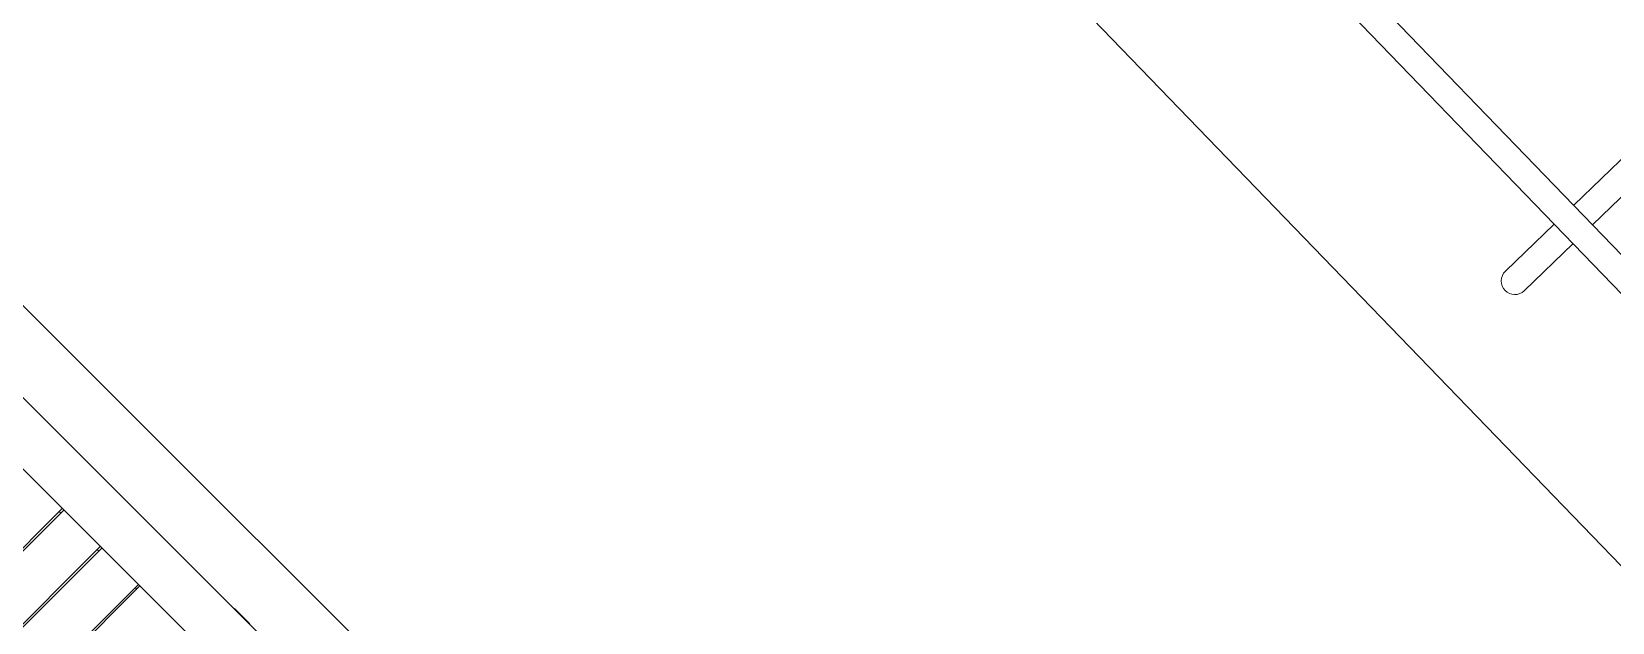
# Model space of a CAD drawing. Header units: metres. Extents: x 859577 to 860336, y 1645916 to 1646650.
# Drawn here: x 859949.876 to 859952.787, y 1646436.612 to 1646437.7 of the extents above; entities that cross this region are included whole.
import ezdxf

# ---------------------------------------------------------------- set-up
doc = ezdxf.new("R2010")
doc.units = ezdxf.units.M
doc.layers.add('A-ACCESORIOS', color=30, linetype='Continuous', lineweight=20)
doc.layers.add('PISO', color=31, linetype='Continuous', lineweight=15)

# ---------------------------------------------------------------- blocks, each defined once
blk = doc.blocks.new('vr10-13')
at = {"layer": 'A-ACCESORIOS', "linetype": 'Continuous', "lineweight": 0}
for p, q in [((-0.0409, 1.2006), (0.8361, 1.2006)), ((0.7501, 1.2006), (0.7501, 1.2016)), ((0.7501, 1.2016), (0.7866, 1.2016)), ((0.8111, 1.1076), (-0.0159, 1.1076)), ((0.3956, 1.1076), (0.3956, 0.4006)), ((0.3996, 1.1076), (0.3996, 0.4006)), ((0.4946, 1.1076), (0.4946, 0.4006)), ((0.4986, 1.1076), (0.4986, 0.4006)), ((0.5936, 1.1076), (0.5936, 0.4006)), ((0.5976, 1.1076), (0.5976, 0.4006)), ((0.3996, 1.0997), (0.3956, 1.0997)), ((0.4986, 1.0997), (0.4946, 1.0997)), ((0.5976, 1.0997), (0.5936, 1.0997))]:
    blk.add_line(p, q, dxfattribs=at)
blk.add_arc((0.7866, 1.1936), 0.008, 61.045, 90, dxfattribs=at)
blk = doc.blocks.new('A$C7D6054D0')
for points in [[(-0.05, -0.05), (-0.05, -0.9)], [(0, -0.9), (0, -0.05)], [(0.8198, -0.9), (-0.9199, -0.9)], [(-0.9199, -0.95), (0.8198, -0.95)]]:
    blk.add_lwpolyline(points)
blk.add_lwpolyline([(-0.05, -0.95), (-0.05, -1.075, 0.414214), (-0.025, -1.1), (-0.025, -1.1, 0.414214), (0, -1.075), (0, -0.95)], format="xyb")
blk = doc.blocks.new('A$C767F590D')
at = {"rotation": 90}
blk.add_blockref('A$C7D6054D0', (1.15, 1.3723), dxfattribs=at)

msp = doc.modelspace()

# ---------------------------------------------------------------- linework, layer by layer
at = {"layer": 'PISO', "elevation": 970.53041}
for points in [[(859953.20612, 1646440.00868), (859955.34684, 1646437.79187), (859953.49308, 1646436.00174), (859951.35236, 1646438.21855)], [(859949.62917, 1646437.42519), (859952.71518, 1646434.34316), (859951.23223, 1646432.8583), (859948.14622, 1646435.94032)]]:
    msp.add_lwpolyline(points, close=True, dxfattribs=at)

# ---------------------------------------------------------------- block references
at = {"layer": 'A-ACCESORIOS'}
for name, p, rotation in [('A$C767F590D', (859953.27216, 1646439.75534, 970.53041), 223.9995866702005), ('vr10-13', (859948.87024, 1646436.31741, 970.53041), 315.0369750842425)]:
    msp.add_blockref(name, p, dxfattribs=dict(at, rotation=rotation))

doc.saveas('drawing.dxf')
